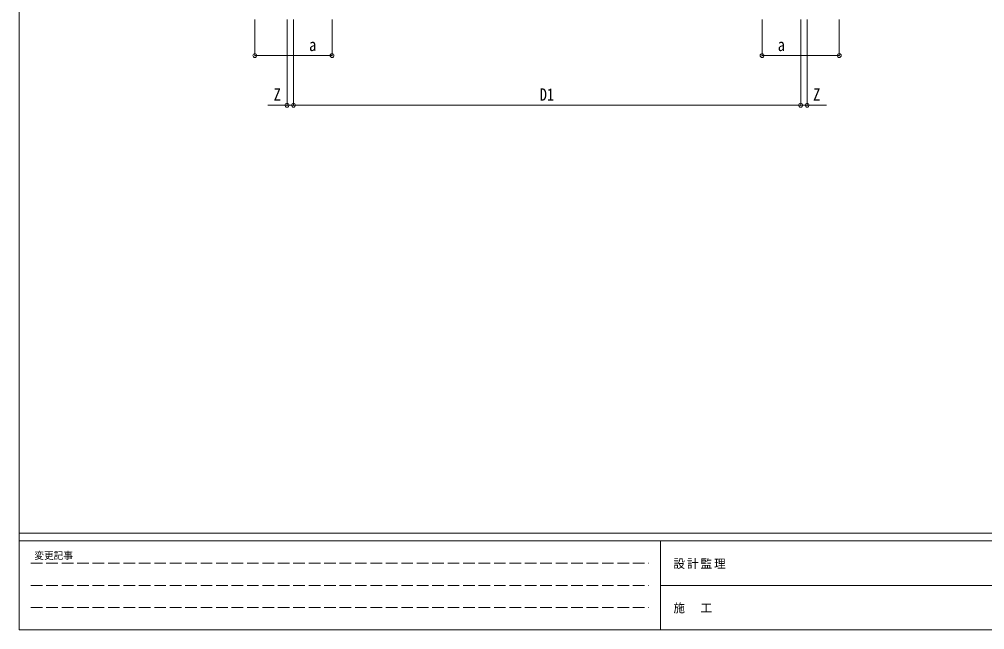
# Model space of a CAD drawing. Units: millimetres at full size, sheet at 1:40; details may follow other scales. Extents: x -11181 to 11305, y -7804 to 7716.
# Drawn here: x -11181 to -1175, y -7804 to -1474 of the extents above; entities that cross this region are included whole.
import ezdxf
from ezdxf.enums import TextEntityAlignment as Align

# ---------------------------------------------------------------- set-up
doc = ezdxf.new("R2010")
doc.units = ezdxf.units.MM
doc.header["$LTSCALE"] = 40
doc.header["$PDMODE"] = 32
doc.header["$PDSIZE"] = 40
doc.linetypes.add('DASHED3', pattern=[4, 3, -1])
doc.layers.add('0-A_寸法', color=6, linetype='Continuous', lineweight=9)
doc.layers.add('F-0_240', color=7, linetype='Continuous', lineweight=9)
doc.styles.add('ＭＳ ゴシック', font='')
doc.styles.get('ＭＳ ゴシック').set_extended_font_data('MS Gothic')

msp = doc.modelspace()

# ---------------------------------------------------------------- linework, layer by layer
at = {"layer": '0-A_寸法'}
for p, q in [((-8739.11, -1849.86), (-8739.11, -1475.45)), ((-8406.11, -2364.84), (-8406.11, -1475.45)), ((-8339.11, -2364.84), (-8339.11, -1475.45)), ((-7939.11, -1849.86), (-7939.11, -1475.45)), ((-3482.09, -1849.86), (-3482.09, -1475.45)), ((-3082.09, -2364.84), (-3082.09, -1475.45)), ((-3015.09, -2364.84), (-3015.09, -1475.45)), ((-2682.09, -1849.86), (-2682.09, -1475.45)), ((-8739.11, -1849.86), (-7939.11, -1849.86)), ((-2682.09, -1849.86), (-3482.09, -1849.86)), ((-8406.11, -2364.84), (-8606.11, -2364.84)), ((-8406.11, -2364.84), (-8339.11, -2364.84)), ((-8339.11, -2364.84), (-3082.09, -2364.84)), ((-3082.09, -2364.84), (-3015.09, -2364.84)), ((-3015.09, -2364.84), (-2815.09, -2364.84))]:
    msp.add_line(p, q, dxfattribs=at)
for p in [(-8739.11, -1849.86), (-7939.11, -1849.86), (-3482.09, -1849.86), (-2682.09, -1849.86), (-8406.11, -2364.84), (-8339.11, -2364.84), (-3082.09, -2364.84), (-3015.09, -2364.84)]:
    msp.add_point(p, dxfattribs=at)
at = {"layer": 'F-0_240', "color": 5}
for p, q in [((-11180.61, 7716.46), (-11180.61, -7803.54)), ((-11180.61, -6803.54), (10739.39, -6803.54)), ((-11180.61, -6883.54), (7183.72, -6883.54)), ((-4536.28, -6883.54), (-4536.28, -7803.54)), ((-4536.28, -7343.54), (3663.72, -7343.54)), ((-11180.61, -7803.54), (10739.39, -7803.54))]:
    msp.add_line(p, q, dxfattribs=at)
at = {"layer": 'F-0_240', "color": 4, "linetype": 'DASHED3'}
for p, q in [((-11060.61, -7113.54), (-4656.28, -7113.54)), ((-11060.61, -7343.54), (-4656.28, -7343.54)), ((-11060.61, -7573.54), (-4656.28, -7573.54))]:
    msp.add_line(p, q, dxfattribs=at)

# ---------------------------------------------------------------- texts
at = {"layer": '0-A_寸法', "color": 7, "style": 'ＭＳ ゴシック', "width": 0.85}
for s, p in [('a', (-8177.11, -1841.86)), ('a', (-3320.09, -1841.86)), ('Z', (-8544.11, -2356.84)), ('D1', (-5786.6, -2356.84)), ('Z', (-2953.09, -2356.84))]:
    msp.add_text(s, height=129, dxfattribs=at).set_placement(p, align=Align.BOTTOM_LEFT)
at = {"layer": 'F-0_240', "style": 'ＭＳ ゴシック'}
msp.add_text('変更記事', height=73.31, dxfattribs=at).set_placement((-11024.31, -7093.54), align=Align.BOTTOM_LEFT)
at = {"layer": 'F-0_240', "char_height": 87.98, "attachment_point": 7, "style": 'ＭＳ ゴシック'}
for s, insert in [('\\T1.17;設計監理', (-4401.18, -7173.54)), ('\\T1.17;施\u3000工', (-4401.18, -7633.54))]:
    msp.add_mtext(s, dxfattribs=dict(at, insert=insert))

doc.saveas('drawing.dxf')
